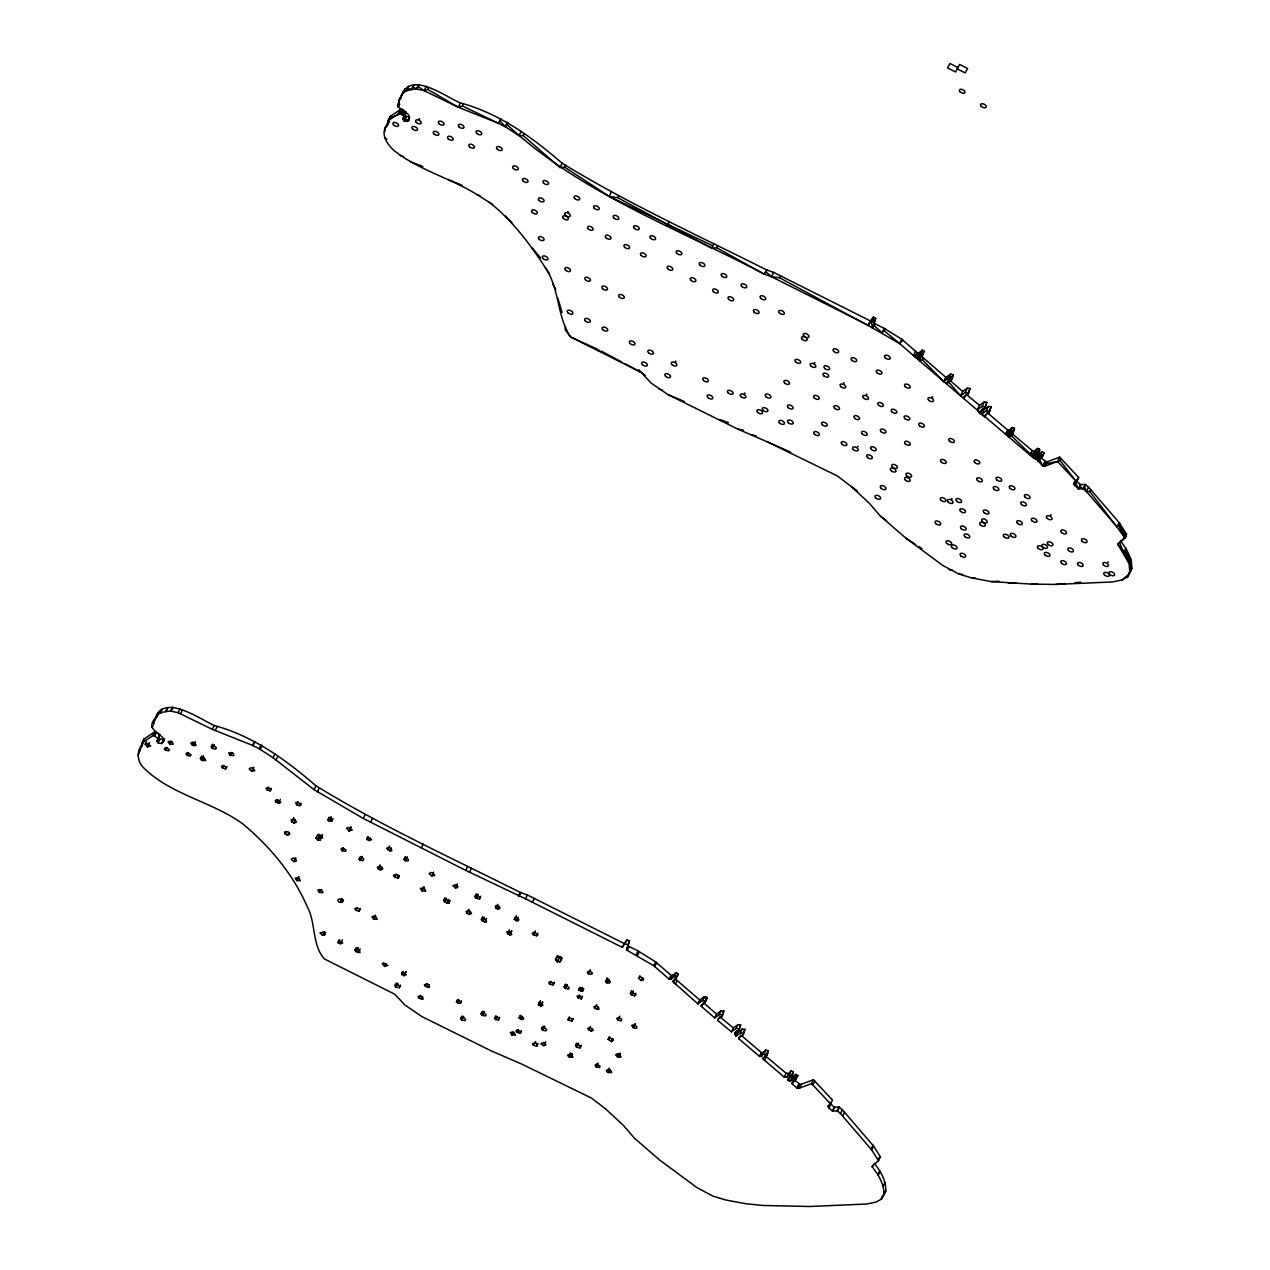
<?xml version="1.0" encoding="UTF-8"?>
<svg xmlns="http://www.w3.org/2000/svg" width="1270" height="1270" viewBox="0 0 1270 1270"><rect width="100%" height="100%" fill="white"/><g stroke="black" fill="none" stroke-linecap="round" stroke-linejoin="round"><path stroke-width="1.5" d="M874.189 1163.177C880.428 1171.051 886.19 1180.386 885.73 1190.784L881.443 1199.118L876.062 1202.087L866.553 1204.024L809.752 1206.5L762.381 1205.452L745.474 1203.674L725.853 1200.023L712.93 1196.118L696.881 1187.561L659.987 1160.288L634.397 1138.158L623.443 1125.442L605.314 1108.615L591.344 1097.994L521.446 1063.958L491.76 1051.131L422.084 1016.699L404.924 1004.999L394.795 994.235L324.596 959.04C311.674 945.229 316.151 922.687 307.102 906.399C293.227 874.458 270.018 846.693 243.491 824.436C212.423 801.322 169.672 794.925 142.383 766.508C137.589 760.746 136.128 751.157 142.319 745.839L141.954 743.061L143.812 739.203L154.273 732.06L156.194 731.996L159.607 734.489L156.988 741.331L158.036 742.871L161.433 743.553L163.258 741.886L163.322 738.314C157.877 731.853 146.145 728.647 155.083 718.439M480.028 195.77L476.79 194.469C450.136 177.832 418.211 170.053 393.668 150.193C387.794 144.574 381.572 136.35 385.112 127.841L388.271 123.746L387.89 120.983L390.001 116.618L400.463 109.474L402.384 109.41L405.797 111.903L402.939 119.237L403.987 120.793L407.368 121.46L409.21 119.809L409.273 116.221L407.718 113.903L398.256 107.093L398.907 100.711L401.272 95.853M638.826 369.697L650.875 382.921L668.036 394.621L737.695 429.054L767.397 441.881L837.295 475.901L851.265 486.521L869.394 503.349L880.348 516.08L905.939 538.194L942.832 565.483L958.866 574.04L971.788 577.945L991.425 581.596L1031.43 584.105L1055.703 584.422L1112.504 581.946L1122.013 580.009L1127.379 577.024C1132.713 569.024 1130.919 558.276 1125.331 550.862L1126.268 548.926L1120.378 540.591M406.337 116.475L403.987 120.793L405.797 111.903M1061.006 458.581L1060.069 460.518L1044.575 466.344L1042.876 466.011L1036.288 459.089L1033.859 458.391L919.496 360.791L919.718 356.918M1039.257 458.518L1037.844 461.423L1041.971 457.295L1044.067 452.93L1041.86 451.818L1037.844 461.423L1040.305 457.39L1046.686 461.978L1059.656 457.136L1078.675 477.52L1074.579 485.521L1074.801 481.647L1073.547 483.981L1078.357 488.966L1083.151 488.791L1086.406 491.458L1116.981 526.923L1124.982 538.147L1117.838 544.37L1129.109 563.451L1129.808 572.564L1131.919 568.198L1131.268 559.737L1126.268 548.926M320.548 838.327L320.405 840.311L317.754 840.01L315.976 838.089L318.913 834.406L321.866 835.882L322.691 837.851L320.548 838.327L322.564 834.422M338.201 942.642L338.566 940.244L342.773 942.864L340.408 943.753L338.201 942.642L339.439 940.07M366.951 839.406L367.316 837.009L371.538 839.645L369.173 840.518L366.951 839.406L368.205 836.835M565.579 326.485L565.134 329.597L570.547 336.947L640.731 372.158L645.271 375.396M153.94 723.757C159.02 689.594 199.072 718.725 214.233 725.503C253.317 736.108 285.75 759.714 315.928 785.797C381.524 825.992 451.644 857.964 520.303 892.445L527.399 894.969L624.189 943.515L627.126 939.816L629.475 940.927L626.539 949.992L653.732 965.708L669.036 979.059L670.735 979.392L674.195 976.487L676.227 972.709M397.954 105.902L399.209 103.108L399.415 104.569L397.954 105.902L398.907 100.711L403.828 91.345L398.907 100.711M400.431 99.568C407.225 67.358 445.421 96.996 460.423 102.918C499.507 113.522 531.939 137.128 562.118 163.211C627.713 203.406 697.833 235.379 766.493 269.859L773.589 272.383L870.379 320.929L873.315 317.23L875.681 318.341L872.49 327.914L899.684 343.614L919.496 360.791L922.417 359.854L923.338 357.918M139.954 751.269L141.034 746.061L143.208 743.236M385.127 131.016L385.112 127.841L389.398 120.65M386.509 126.952L387.445 123.19M626.539 949.992L629.475 940.927M508.238 122.92L507.301 124.857C580.565 193.421 676.894 228.044 764.397 274.209L771.477 276.733L779.542 277.765L872.49 327.914L875.681 318.341M156.988 741.331L159.607 734.489M1009.713 429.768L1007.443 434.308L1011.825 427.482L1014.27 428.18L1012.46 433.721L1008.253 436.261L1006.84 431.943L1005.522 434.372L1007.443 434.308L1012 427.53M873.315 317.23L871.204 321.596L872.49 327.914L874.824 319.881L872.553 319.214L868.267 325.279L771.477 276.733L766.064 271.955L767.001 270.034M1008.253 436.261L1011.825 427.482M1042.019 451.898L1039.749 456.184L1036.288 459.089L1035.209 456.009L1033.859 458.391L1037.304 448.469M1119.664 523.351L1118.727 525.288L1124.982 538.147L1126.585 534.225L1119.092 522.557L1088.517 487.093L1085.263 484.426L1080.468 484.6L1076.69 481.171L1074.579 485.521M918.464 359.235L922.258 350.044L924.481 351.155L922.369 355.521L918.464 359.235L923.258 353.346L922.369 355.521L918.099 354.679M404.193 116.919L402.939 119.237L404.924 113.602L401.685 111.506L402.622 109.569M1129.808 572.564L1130.808 570.452L1127.379 577.024L1131.919 568.198M965.295 395.621L963.882 398.526L963.803 396.938L967.994 394.398L970.026 388.445L967.375 388.144L965.263 392.509L960.628 395.859L948.753 382.095L946.579 383.651L950.754 374.094M1013.333 431.467L1012.46 433.721L1008.777 431.705M1010.888 432.673L1032.193 450.58L1034.844 450.882L1037.13 448.421L1039.559 449.12L1037.749 454.676L1033.558 457.2L1011.476 435.88L1008.777 437.039M1041.86 451.818L1038.4 454.739L1036.288 459.089L1037.717 456.454L1041.971 457.295L1044.067 452.93M1077.531 479.6L1076.563 481.87L1073.547 483.981L1078.675 477.52M385.112 127.841L388.271 123.746L389.43 121.126L387.89 120.983L390.747 116.11M408.607 86.439L406.098 90.9L402.86 93.409L404.971 89.043M402.86 93.409L405.209 88.868M399.669 104.172L398.256 107.093L399.129 103.473M404.273 90.789L406.098 90.9L408.21 86.535M387.89 120.983L398.351 113.84L400.59 109.474M406.098 90.9L411.559 89.503L413.671 85.138M389.811 118.046L400.272 113.776L402.384 109.41M407.67 88.36L411.559 89.503L414.02 85.106M411.559 89.503L416.576 88.932L418.687 84.566M413.099 87.027L416.576 88.932L419.227 84.677M402.939 119.237L405.051 114.871M403.987 120.793L406.082 116.427L405.13 114.983M405.4 118.412L407.368 121.46L409.623 116.983L406.082 116.427M416.576 88.932L424.101 90.646L426.212 86.281M418.29 86.614L424.101 90.646L427.72 89.392L428.641 87.455M139.16 749.935L141.256 745.776M142.7 742.553L144.558 738.695M156.718 715.867L159.02 711.454M138.081 755.142L139.335 752.57M152.082 727.615L153.321 725.043M152.956 722.789L162.02 709.12M145.288 744.331L146.526 741.759M160.544 712.883L162.417 709.025M141.954 743.061L152.4 735.933L154.4 732.06M147.415 746.839L150.733 745.934L146.526 743.299L145.129 744.141L147.415 746.839L149.288 742.982M147.622 746.839L149.495 742.982M160.163 712.978L165.608 711.597L167.481 707.723M152.4 735.933L154.321 735.854L156.194 731.996M165.973 711.549L167.831 707.692M424.101 90.646L458.311 107.283L460.423 102.918M157.734 738.346L154.575 736.013L156.432 732.155M427.72 89.392L458.311 107.283L462.344 105.981L463.28 104.061M165.608 711.597L170.624 711.01L172.498 707.152M171.164 711.136L173.022 707.263M157.067 741.442L158.94 737.568M158.036 742.871L160.147 739.061M161.433 743.553L163.417 739.569L159.893 739.013L158.861 737.457M163.274 741.632L164.513 739.061M163.258 741.886L164.513 739.315M170.624 711.01L178.149 712.724L180.023 708.866M180.594 713.915L182.451 710.041M165.354 750.157L164.322 748.617L165.941 747.363L169.418 749.617L168.751 750.84L165.354 750.157L166.608 747.586M165.592 750.205L166.846 747.633M169.624 744.045L168.069 741.712L170.196 741.236L171.894 741.569L173.228 744.315L169.624 744.045L170.863 741.474M169.878 744.061L171.117 741.489M191.865 744.887L192.992 742.251M186.992 755.332L185.944 753.793L187.563 752.538L191.04 754.793L190.389 756.015L186.992 755.332L188.23 752.761M187.23 755.38L188.468 752.808M192.008 742.49L190.722 743.267L193.23 745.569L195.294 741.696M458.311 107.283L498.491 123.301L500.602 118.935M462.344 105.981L498.491 123.301L501.078 119.174M178.149 712.724L212.36 729.361L214.233 725.503M712.883 245.872L609.235 196.39L564.69 167.195L560.006 167.576L523.129 135.509L519.033 135.668L505.142 126.635L507.254 122.285M200.422 758.539L201.676 755.967M215.217 730.504L217.091 726.646M203.248 756.126L201.39 759.984L205.74 760.619L204.406 757.888L200.358 758.428L201.39 759.984L203.359 756.174M202.867 760.714L204.105 758.142M203.073 760.714L204.311 758.142M212.55 744.315L211.312 746.903L212.344 748.443L215.741 749.125L216.408 747.903L213.884 745.601L211.312 746.903L212.63 744.426M212.344 748.443L214.455 744.633M519.033 135.668L521.144 131.318M523.129 135.509L524.065 133.588M222.806 765.556L226.489 767.413L225.615 769.033L222.44 767.953L223.679 765.381M222.663 768.033L223.901 765.461M230.219 755.348L228.663 753.015L230.807 752.538L233.235 753.253L233.839 755.618L230.219 755.348L231.458 752.777M230.473 755.364L231.727 752.792M225.615 769.033L226.917 766.35M212.36 729.361L252.54 745.395L254.413 741.521M253.016 745.633L254.889 741.759M627.301 939.879L622.316 947.372L525.526 898.827L465.757 870.394L363.284 818.467L314.055 789.654L273.098 757.761L259.191 748.728L261.064 744.871M260.191 749.364L262.049 745.506M251.666 771.271L254.762 770.747L253.206 768.429L250.762 767.715L249.142 768.969L251.666 771.271L253.524 767.397M251.889 771.223L253.746 767.366M273.098 757.761L274.955 753.904M560.006 167.576L562.118 163.211M276.003 760.031L277.876 756.174M564.69 167.195L565.626 165.259M266.986 789.781L265.954 788.241L268.24 787.352L270.827 789.654L270.161 790.861L266.986 789.781L268.462 787.289M270.161 790.861L271.415 788.289M276.257 802.18L275.209 800.624L276.606 799.767L280.829 802.402L278.463 803.291L276.257 802.18L277.495 799.592M276.4 802.259L277.654 799.671M278.463 803.291L280.337 799.417M296.545 804.608L297.783 802.037L301.117 804.847L299.72 805.688L296.545 804.608L295.735 802.656L297.863 802.18M296.767 804.688L298.021 802.116M285.274 834.041L284.448 832.088L286.591 831.612L288.29 831.945L289.846 834.279L287.48 835.152L285.274 834.041L286.512 831.469M291.878 821.88L291.052 819.912L293.195 819.452L294.894 819.785L296.45 822.103L294.084 822.992L291.878 821.88L293.735 818.023M299.72 805.688L301.069 803.053M292.036 821.96L293.894 818.102M287.48 835.152L288.861 832.58M294.084 822.992L295.338 820.42M294.227 822.992L295.465 820.404M314.055 789.654L315.928 785.797M317.563 791.718L319.437 787.844M611.33 192.024L609.235 196.39L617.696 197.66L711.708 248.301L716.629 247.713L764.397 274.209L766.064 271.955M293.83 861.568L295.751 861.489L296.418 860.282L295.386 858.726L292.941 858.012L291.322 859.266L293.83 861.568L295.846 857.694M617.696 197.66L618.633 195.723M316.103 838.232L317.214 835.517M296.704 880.539L295.148 878.221L297.212 877.745L298.974 878.078L300.307 880.808L296.704 880.539L298.561 876.681M296.958 880.554L298.815 876.697M317.754 840.01L319.611 836.152L317.96 834.374M317.945 840.041L319.802 836.184M327.882 819.849L329.787 817.705L332.375 820.007L331.708 821.214L329.057 820.912L327.882 819.849L329.041 817.197M329.057 820.912L330.914 817.054M329.248 820.944L331.105 817.07M331.708 821.214L333.01 818.563M349.012 830.929L352.314 830.009L348.091 827.405L346.71 828.231L349.012 830.929L350.869 827.056M319.389 892.429L317.833 890.111L319.897 889.635L321.659 889.968L322.993 892.699L319.389 892.429L320.627 889.857M349.202 830.913L351.076 827.056M319.643 892.461L320.881 889.873M342.059 850.662L341.011 849.106L342.63 847.852L346.107 850.106L345.456 851.329L342.059 850.662L343.297 848.09M342.297 850.709L343.535 848.138M363.284 818.467L365.141 814.61M370.57 822.166L372.443 818.309M599.186 351.314L599.694 350.25M367.109 839.486L368.363 836.914M359.14 859.266L360.299 856.615M322.469 935.26L324.374 935.196L325.041 933.974L323.263 932.053L319.945 932.974L322.469 935.26L324.469 931.402M369.173 840.518L370.586 837.882M360.299 860.33L362.966 860.631L363.839 859.012L361.109 857.123L359.045 859.187L360.299 860.33L362.172 856.472M324.374 935.196L325.676 932.529M340.296 902.414C344.329 891.222 341.36 908.272 337.772 900.112L339.392 898.858L341.836 899.573L342.868 901.113L340.423 902.399M360.49 860.346L362.363 856.488M667.29 225.806L669.401 221.44M342.202 902.335L343.503 899.668M338.36 942.721L339.598 940.149M357.124 907.748L359.87 909.637L358.981 911.273L355.806 910.193L357.045 907.621M356.029 910.272L357.283 907.685M340.408 943.753L342.455 939.832M378.254 868.823L377.222 867.267L379.587 866.378L381.27 866.712L382.826 869.045L380.476 869.934L378.254 868.823L380.127 864.949L378.412 868.902M387.81 849.868L389.509 845.931M358.981 911.273L360.283 908.574M380.476 869.934L381.714 867.346L380.619 869.918M391.112 848.328L389.858 850.9L386.604 848.233L388.969 847.36L391.176 848.471L391.779 850.837L389.858 850.9L391.239 848.328M354.965 950.087L356.203 947.515M355.933 951.532L354.886 949.976L357.251 949.103L359.474 950.214L360.061 952.579L355.933 951.532L357.791 947.674M356.092 951.611L357.949 947.753M373.158 916.321L375.825 916.607L377.158 919.353L373.539 919.083L375.412 915.225M373.793 919.099L375.047 916.527M395.827 874.538L397.526 874.871L399.082 877.205L397.685 878.046L394.51 876.967L395.764 874.395M358.14 952.643L360.156 948.769M394.748 877.046L395.986 874.474M403.971 859.536L406.035 857.472L408.559 859.758L407.892 860.981L405.241 860.679L403.971 859.536L405.225 856.948M404.066 859.615L405.32 857.044M405.241 860.679L407.289 856.837M397.685 878.046L398.939 875.475M397.796 877.983L399.034 875.411M421.354 847.9L423.212 844.026M711.708 248.301L713.819 243.951M716.629 247.713L717.566 245.793M384.524 966.391L387.842 965.47L383.635 962.85L382.238 963.692L384.524 966.391L385.762 963.819M384.731 966.391L385.969 963.803M421.846 890.683L420.291 888.349L424.132 888.206L425.688 890.54L425.244 891.35L421.846 890.683L423.72 886.825M422.1 890.73L423.958 886.873M431.689 876.014L434.784 875.506L433.229 873.173L430.8 872.458L429.181 873.712L431.689 876.014L433.562 872.141M394.906 985.599L396.161 983.028M402.987 971.931L401.733 974.503L403.955 975.614L406.321 974.741L402.098 972.106L401.733 974.503L403.146 972.01M395.875 987.044L394.843 985.488L397.415 984.202L399.939 986.504L399.272 987.711L395.875 987.044L397.986 983.234M403.955 975.614L405.828 971.756M404.13 975.55L405.987 971.693M399.272 987.711L400.558 985.06M444.96 898.049L443.722 900.62L444.754 902.176L448.897 903.208L447.77 900.065L443.722 900.62L445.04 898.16M444.754 902.176L446.627 898.303M444.913 902.256L446.151 899.668M446.976 903.287L448.977 899.414M455.343 887.873L457.264 887.793L457.914 886.587L456.136 884.666L452.818 885.571L455.343 887.873L457.343 883.999M448.897 903.208L450.167 900.573M465.757 870.394L467.63 866.537M469.519 872.236L471.376 868.378M764.397 274.209L766.493 269.859M419.005 998.125L417.957 996.585L420.259 995.696L422.545 996.807L423.132 999.172L419.005 998.125L420.243 995.553M419.163 998.204L420.402 995.632M426.704 983.932L425.386 986.361L429.514 987.409L428.927 985.044L426.704 983.932L424.339 984.822L425.386 986.361L426.783 983.869M421.211 999.236L422.592 996.664M427.593 987.473L428.847 984.901M427.736 987.473L428.974 984.901M771.477 276.733L773.589 272.383M466.916 913.289L466.106 911.336L468.249 910.86L469.948 911.193L471.503 913.511L469.138 914.4L466.916 913.289L468.789 909.431M467.074 913.368L468.947 909.51M476.028 898.239L474.996 896.699L476.615 895.445L480.076 897.699L479.425 898.922L476.028 898.239L477.885 894.382M476.266 898.287L478.139 894.429M469.138 914.4L470.376 911.828M469.281 914.4L470.519 911.812M779.542 277.765L780.478 275.828M479.425 898.922L480.711 896.255M482.648 916.94L481.393 919.512L482.441 921.067L486.569 922.115L485.981 919.75L483.759 918.639L481.393 919.512L482.727 917.051M482.6 921.147L484.299 917.21M484.648 922.179L486.664 918.321M496.078 908.304L497.84 904.383M497.459 908.987L499.364 908.923L500.031 907.701C499.205 904.938 493.379 904.208 495.983 908.256L497.459 908.987L498.84 906.415M456.501 1002.014L457.66 999.363M457.676 1003.078L460.327 1003.379L460.994 1002.157L458.47 999.871L456.422 1001.935L457.676 1003.078L458.914 1000.506M457.867 1003.094L459.105 1000.522M460.327 1003.379L461.581 1000.808M518.446 896.303L520.303 892.445M518.954 896.477L520.811 892.619M460.677 1018.588L461.915 1016.016M461.629 1020.032L460.597 1018.476L463.169 1017.191L465.693 1019.477L465.026 1020.699L461.629 1020.032L463.74 1016.222M515.556 916.94L514.302 919.512L518.223 920.956L518.874 919.734L516.366 917.448L514.302 919.512L516.318 915.749M507.714 933.752L509.429 929.815M525.526 898.827L527.399 894.969M509.778 934.784L511.699 934.704L511.096 932.355L506.746 931.72L507.555 933.672L509.778 934.784L511.651 930.926M516.303 921.02L518.303 917.162M509.921 934.784L511.778 930.91M532.416 902.271L534.289 898.414M481.012 1013.762L483.521 1012.476L486.108 1014.762L485.457 1015.984L482.06 1015.301L481.012 1013.762L482.33 1011.285M482.06 1015.301L483.918 1011.444M482.298 1015.349L484.172 1011.491M533.305 934.72L532.273 933.164L534.559 932.291L537.893 934.942L536.48 935.799L533.305 934.72L534.559 932.148M533.543 934.799L535.4 930.926M494.554 1018.508L495.697 1015.857M495.713 1019.588L498.38 1019.874L499.031 1018.667L496.522 1016.365L494.459 1018.429L495.713 1019.588L497.157 1017.032M536.48 935.799L537.829 933.164M498.38 1019.874L499.618 1017.302M519.176 1017.921L521.24 1015.873L523.748 1018.159L523.081 1019.381L521.176 1019.445L519.176 1017.921L520.414 1015.349L519.319 1018.032M511.842 1034.891L510.286 1032.558L512.429 1032.097L514.128 1032.431L515.461 1035.161L511.842 1034.891L513.096 1032.319M512.096 1034.907L513.35 1032.335M521.176 1019.445L522.414 1016.873L521.303 1019.445M517.001 1032.319L515.969 1030.764L517.366 1029.922L521.065 1031.78L520.176 1033.399L517.001 1032.319L518.239 1029.748M517.223 1032.399L518.477 1029.827M555.577 959.882L557.308 955.897L559.086 957.818L561.784 958.024L559.88 961.977L557.228 961.676L555.45 959.755L557.419 956.104L560.816 956.77L561.864 958.326L559.88 961.977M520.176 1033.399L521.478 1030.7M557.228 961.676L559.086 957.818M557.403 961.692L559.276 957.834M540.337 1001.03L538.464 1004.903L540.687 1006.015L543.036 1005.126L538.829 1002.506L538.464 1004.903L540.48 1001.109M560.53 960.755L561.784 958.183M549.688 984.218L548.656 982.662L550.275 981.408L553.752 983.663L553.085 984.885L549.688 984.218L550.926 981.646M870.379 320.929L868.267 325.279L870.585 320.659M549.926 984.266L551.18 981.694M540.687 1006.015L542.544 1002.157M869.648 322.596L871.204 321.596L873.649 322.31L872.553 319.214L873.49 317.294M540.845 1005.951L542.719 1002.093M553.085 984.885L554.371 982.218M872.49 327.914L875.284 323.898M533.495 1045.242L532.463 1043.686L535.765 1042.765L537.543 1044.686L536.67 1046.305L533.495 1045.242L535.591 1041.448M541.56 1028.637L544.131 1027.351L546.656 1029.652L545.989 1030.859L542.592 1030.192L541.56 1028.637L542.877 1026.176M542.592 1030.192L544.465 1026.335M542.846 1030.24L544.703 1026.382M564.229 986.869L566.817 985.583L569.325 987.869L568.658 989.092L565.261 988.409L564.229 986.869L565.483 984.282M564.309 986.981L565.547 984.393M536.67 1046.305L537.972 1043.622M565.261 988.409L567.134 984.552M874.347 325.818L882.094 332.74L884.206 328.374L874.585 323.548M565.515 988.457L567.372 984.599M882.094 332.74L885.444 329.152M543.608 1045.654L545.957 1044.781L543.449 1042.479L540.861 1043.781L543.608 1045.654L545.64 1041.733M579.803 987.346L578.548 989.917L582.47 991.362L583.12 990.155L580.612 987.854L578.548 989.917L579.945 987.457M588.312 973.661L587.28 972.106L589.851 970.82L592.376 973.106L591.709 974.328L588.312 973.661L590.423 969.851L588.566 973.709M582.422 987.568L580.549 991.441L582.549 987.568M577.993 997.887L579.231 995.315L582.041 997.347L581.168 998.966L576.945 996.331L579.311 995.458M578.215 997.966L579.453 995.394M568.023 1019.731L569.119 1017.699L572.818 1019.54L571.929 1021.175L568.023 1019.731L569.262 1017.143M568.293 1019.826L569.547 1017.254M582.47 991.362L583.755 988.711M581.168 998.966L582.47 996.283M571.929 1021.175L573.246 1018.476M884.523 331.073L899.684 343.614L901.795 339.249L884.206 328.374M902.875 340.201L899.684 343.614M568.642 1056.672L567.611 1055.116L569.96 1054.243L572.183 1055.354L572.992 1057.307L568.642 1056.672L570.611 1052.862M605.536 981.774L607.584 979.71L610.33 981.599L609.441 983.218L605.536 981.774L607.393 977.916L605.615 981.853M622.316 947.372L624.395 943.245M575.548 1045.686L578.12 1044.4L580.644 1046.686L579.977 1047.909L576.58 1047.242L575.548 1045.686L576.786 1043.114L575.628 1045.797M570.119 1057.418L572.198 1053.544L570.325 1057.402M606.79 982.916L608.838 979.091L606.981 982.948M594.836 1008.412L593.804 1006.856L596.154 1005.967L598.376 1007.078L598.98 1009.444L594.836 1008.412L596.868 1004.618M576.58 1047.242L578.453 1043.384M576.818 1047.29L578.691 1043.432M598.297 1006.951L597.059 1009.523L598.44 1006.935M913.463 355.648L915.575 351.282M579.977 1047.909L581.279 1045.258M627.221 950.341L629.079 946.483M588.867 1030.176L590.566 1026.239M917.226 352.631L914.987 356.981L916.289 354.568C915.845 361.458 921.782 352.377 922.417 350.123L918.797 352.949L917.099 352.615L901.795 339.249M590.915 1031.208L593.28 1030.335L592.249 1028.779L589.074 1027.7L587.661 1028.541L590.915 1031.208L592.328 1028.573M919.035 352.758L916.924 357.124M919.496 360.791L921.607 356.425L945.944 377.396L943.832 381.762L922.417 359.854M636.143 954.818L638 950.96L628.396 946.134M637.397 955.596L639.255 951.738M608.139 1039.336L609.981 1037.669L613.235 1040.336L611.616 1041.591L608.139 1039.336L609.378 1036.749M630.428 993.299L631.603 990.616M608.378 1039.495L609.632 1036.923M617.744 1019.889L616.712 1018.349L619.061 1017.46L621.792 1019.35L620.919 1020.969L617.744 1019.889L619.839 1016.111M638.683 978.344L639.921 975.773M596.043 1066.8L595.011 1065.26L596.63 1064.006L600.107 1066.26L599.44 1067.483L596.043 1066.8L597.297 1064.228M596.281 1066.848L598.154 1062.99M631.396 994.743L630.349 993.188L632.65 992.314L635.968 994.981L634.571 995.823L631.396 994.743L633.254 990.886M631.619 994.823L632.857 992.251M611.616 1041.591L612.854 1039.019M641.017 980.488L642.938 980.408L643.588 979.202L642.556 977.646L640.112 976.932L638.492 978.186L641.017 980.488L642.398 977.9M611.727 1041.495L612.966 1038.924M634.571 995.823L635.905 993.188M653.732 965.708L655.606 961.834L638 950.96M654.828 966.66L656.685 962.787M607.346 1071.959L606.314 1070.404L608.663 1069.531L610.886 1070.642L611.695 1072.594L607.346 1071.959L609.219 1068.102M608.822 1072.706L610.076 1070.118M609.028 1072.69L610.283 1070.118M946.579 383.651L951.214 380.301L949.833 376.031L943.832 381.762L946.277 377.158M618.157 1057.259L621.03 1057.148L619.697 1054.418L617.252 1053.703L615.632 1054.957L618.157 1057.259L620.014 1053.386M618.347 1057.243L620.22 1053.386M633.254 1027.684L631.698 1025.35L633.841 1024.874L636.794 1026.351L636.651 1028.351L633.254 1027.684L635.127 1023.81M633.508 1027.732L635.365 1023.858M945.34 379.095L950.912 379.127L953.024 374.761L950.579 374.047L945.944 377.396M953.024 374.761L951.214 380.301L948.484 378.412M669.036 979.059L671.036 975.217M670.735 979.392L672.608 975.535L676.069 972.629L678.291 973.741L676.418 977.598L672.513 981.313L697.897 1003.856L702.532 1000.506L704.39 996.632L706.834 997.347L705.263 1002.379L700.627 1005.729L714.677 1017.953L719.312 1014.603L721.185 1010.729L723.836 1011.031L722.058 1016.476L717.852 1019.016L717.931 1020.604L731.472 1031.812L736.108 1028.462L737.981 1024.588L740.632 1024.89L738.838 1030.335L734.647 1032.875L735.759 1036.256L740.394 1032.907L742.267 1029.049L744.918 1029.351L743.14 1034.796L738.934 1037.336L739.013 1038.924L759.571 1056.465L761.492 1056.386L765.635 1050.068L768.08 1050.766L766.508 1055.814L762.317 1058.354L784.13 1077.039L786.781 1077.325L790.94 1071.007L793.369 1071.705L791.797 1076.754L787.606 1079.294L787.908 1080.468L790.337 1081.183L793.798 1078.262L796.02 1079.389L791.893 1083.5L796.925 1088.088L798.624 1088.438L811.593 1083.58L813.467 1079.722L832.485 1100.106L830.405 1104.106M670.973 979.202L672.846 975.344M676.069 972.629L674.195 976.487L676.418 977.598M673.56 982.869L675.418 979.011L699.754 999.982L697.897 1003.856M676.132 977.868L678.291 973.741M675.291 984.361L677.148 980.503M960.628 395.859L962.739 391.493L967.375 388.144M967.994 394.398L970.026 388.445M977.424 409.718L979.535 405.352L984.171 402.003L986.822 402.304L984.79 408.257L980.599 410.797L980.678 412.385L982.789 408.019L983.821 409.813L981.71 414.179L986.346 410.829L988.457 406.464L991.108 406.765L989.076 412.718L984.885 415.258L984.964 416.846L979.313 413.147L977.424 409.718L982.059 406.368L984.171 402.003M984.79 408.257L986.822 402.304M698.214 1003.618L700.087 999.744M702.707 1000.554L704.564 996.68M984.964 416.846L986.361 413.925M989.076 412.718L991.108 406.765M701.627 1006.602L703.485 1002.744L716.55 1014.079L714.677 1017.953M704.993 1001.284L706.834 997.347M704.929 1002.617L707.136 998.522M717.931 1020.604L719.804 1016.746L733.346 1027.938L737.981 1024.588M722.058 1016.476L723.836 1011.031M1005.522 434.372L1007.777 430.006M1009.729 431.832L1012.158 432.546L1014.27 428.18L1014.571 429.355L1012.46 433.721L1011.079 429.45M1011.476 435.88L1012.396 433.959M731.472 1031.812L733.346 1027.938M734.727 1034.463L736.584 1030.605L737.632 1032.399L735.759 1036.256M738.838 1030.335L740.632 1024.89M739.013 1038.924L740.886 1035.066L761.444 1052.592L763.365 1052.528L765.635 1050.068M743.14 1034.796L744.918 1029.351M1038.622 452.422L1033.558 457.2L1032.732 455.247L1034.082 452.644L1037.749 454.676L1036.368 450.406L1032.732 455.247L1030.081 454.946L1032.193 450.58M1030.081 454.946L1032.383 450.612M1035.002 450.707L1032.732 455.247L1031.446 452.533M1035.018 452.787L1037.447 453.485L1039.559 449.12M1039.86 450.31L1037.749 454.676L1038.654 451.136L1037.447 453.485M1037.717 456.454L1038.638 454.517M1039.384 459.311L1042.876 466.011L1044.988 461.645M1042.876 466.011L1045.099 461.677M1044.178 463.598L1044.575 466.344L1046.686 461.978M761.444 1052.592L759.571 1056.465L761.571 1052.592M1044.575 466.344L1047.607 461.645M761.492 1056.386L763.524 1052.354M763.953 1053.973L765.81 1050.115M766.508 1055.814L768.08 1050.766M766.207 1055.989L768.382 1051.941M764.35 1060.402L766.207 1056.545M1046.67 463.566L1057.545 461.502L1059.656 457.136M784.13 1077.039L786.193 1073.198M786.781 1077.325L790.94 1071.007M786.956 1077.15L788.813 1073.293M789.241 1074.912L791.115 1071.054M789.94 1076.658L788.083 1080.516L789.765 1076.611L792.21 1077.325L795.671 1074.404L797.877 1075.515L795.718 1079.675M791.797 1076.754L793.369 1071.705L791.528 1075.658M790.337 1081.183L792.448 1077.103M1076.023 483.346L1078.357 488.966L1080.468 484.6M793.956 1078.341L795.671 1074.404M1078.357 488.966L1080.802 484.584M791.893 1083.5L793.766 1079.643L797.877 1075.515M792.258 1083.834L794.115 1079.976L800.497 1084.564L813.467 1079.722M1079.881 486.521L1083.151 488.791L1085.263 484.426M1083.151 488.791L1085.485 484.616M796.925 1088.088L798.798 1084.231M797.052 1088.12L798.909 1084.263M1124.982 538.147L1126.157 535.718L1118.727 525.288L1116.981 526.923L1089.755 491.553L1086.406 491.458L1088.517 487.093M798.624 1088.438L800.497 1084.564M799.544 1088.088L801.418 1084.231M1089.755 491.553L1090.692 489.617M812.943 1085.04L814.816 1081.167M883.856 1194.657C884.349 1183.989 878.269 1174.512 871.903 1166.463L878.522 1160.685L871.601 1149.794L840.454 1113.536L837.2 1110.869L832.406 1111.044L828.627 1107.615L830.501 1103.741L829.532 1102.312M828.897 1107.853L830.771 1103.995M832.406 1111.044L834.279 1107.186L839.073 1107.011L842.327 1109.678L873.474 1145.937L880.396 1156.811L878.522 1160.685M832.755 1111.044L834.612 1107.17M1116.981 526.923L1119.092 522.557M837.2 1110.869L839.073 1107.011M837.438 1111.059L839.295 1107.202M840.454 1113.536L842.327 1109.678M842.629 1116.06L844.502 1112.202M1131.268 559.737L1129.109 563.451L1123.775 552.514L1125.887 548.148M1130.284 561.007L1129.109 563.451L1125.331 550.862L1123.775 552.514L1117.838 544.37L1119.441 542.528L1123.775 552.514M1127.379 577.024L1129.49 572.659M871.029 1149.001L872.903 1145.143M871.601 1149.794L873.474 1145.937M872.315 1167.035L873.569 1164.463M877.824 1174.591L879.681 1170.734M878.205 1175.369L880.062 1171.512M883.221 1186.18L885.079 1182.322M881.047 1199.324L882.92 1195.467M881.443 1199.118L885.73 1190.784M883.682 1194.975L885.555 1191.101M403.749 116.03L404.86 113.824L401.685 111.506L400.272 113.776L403.749 116.03L401.685 111.506M950.912 379.127L952.103 376.777L951.214 380.301L953.325 375.936M1012.158 432.546L1013.349 430.197M1033.558 457.2L1034.748 454.866L1033.859 458.391L1036.129 454.073L1038.4 454.739M407.368 121.46L408.686 118.92L409.21 119.809M398.351 113.84L399.669 111.411L400.272 113.776M873.649 322.31L874.744 320.278L872.553 319.214M918.019 354.822L916.686 357.315L920.147 354.409M1037.844 461.423L1042.845 455.152M1117.838 544.37L1126.157 535.718M1123.934 536.543L1126.585 534.225M877.745 1159.129L880.396 1156.811M1122.013 580.009L1128.173 574.802M498.491 123.301L505.142 126.635L507.301 124.857M983.821 409.813L988.457 406.464M699.754 999.982L704.39 996.632M716.55 1014.079L721.185 1010.729M737.632 1032.399L742.267 1029.049M222.694 765.619L221.409 766.413L222.44 767.953M373.078 916.353L371.983 916.75L373.539 919.083M1031.43 584.105L1036.891 583.613M1055.703 584.422L1065.324 583.565M1074.96 582.724L1080.738 582.216M1008.332 583.359L1015.873 582.787M991.425 581.596L998.934 581.247M1009.555 429.943L1007.634 430.006L987.076 412.48M192.119 742.426L194.77 742.728L196.104 745.458L193.23 745.569M395.764 874.538L393.478 875.411L394.51 876.967M357.06 907.764L354.774 908.637L355.806 910.193M971.788 577.945L975.678 578.136M958.866 574.04L962.644 574.373M965.263 392.509L967.915 392.811M982.059 406.368L984.71 406.67M986.346 410.829L988.997 411.131M319.611 836.152L322.278 836.454M719.312 1014.603L721.979 1014.889M736.108 1028.462L738.759 1028.748M740.394 1032.907L743.061 1033.208M788.654 1073.467L786.003 1073.166L764.699 1055.259M949.039 569.627L952.484 570.182M492.649 204.422L476.79 194.469M672.608 975.535L670.909 975.201L655.606 961.834M737.695 429.054L743.267 430.165M752.396 434.88L756.174 435.896M658.86 388.985L662.099 389.922M625.269 943.689L627.618 944.785M702.532 1000.506L704.961 1001.204L705.263 1002.379M763.778 1053.925L766.207 1054.624M789.067 1074.864L791.512 1075.563M400.177 155.527L403.638 156.575M719.455 419.386L728.52 422.656M410.083 161.528L422.878 166.545M448.199 179.61L462.074 185.293M668.036 394.621L684.339 401.479M767.397 441.881L790.623 452.136M597.98 349.472L570.547 336.947C556.832 316.516 559.673 288.449 545.259 267.51C529.59 243.57 512.064 220.139 489.426 202.359M958.024 67.548L949.928 63.5L947.531 67.929L955.611 71.993L959.533 64.421L967.613 68.485L965.2 72.914L957.12 68.866M252.54 745.395L259.191 748.728M601.408 351.155L621.935 362.125M625.348 363.95L640.731 372.158M905.939 538.194L915.606 544.449M918.829 546.529L922.052 548.608M880.348 516.08L886.587 520.605M851.265 486.521L857.266 490.918M965.994 394.16L979.535 405.352M949.69 380.159L962.739 391.493M384.619 137.398L386.937 139.446M830.501 1103.741L834.279 1107.186M505.492 216.075L512 222.917M1057.545 461.502L1076.563 481.87L1060.069 460.518M811.593 1083.58L830.612 1103.963L827.596 1106.059L828.627 1107.615M500.142 121.11L505.142 126.635M532.289 248.094L540.702 258.016M545.259 267.51L549.466 274.098M1118.727 525.288L1125.649 536.162M553.053 284.321L555.847 289.481M1125.331 550.862L1130.348 561.658M1084.564 486.553L1086.406 491.458M557.816 298.053L562.07 312.388M1041.082 453.834L1041.971 457.295M921.48 352.044L922.369 355.521M390.001 116.618L390.35 119.189M143.812 739.203L144.161 741.775M952.23 498.872A3.08 1.714 25.8 0 1 951.484 498.57M1108.44 562.118A3.08 1.714 25.8 0 1 1107.694 561.943M932.783 397.065A3.08 1.714 25.8 0 1 932.037 396.764M1051.274 515.16A3.08 1.714 25.8 0 1 1050.544 514.842M866.965 394.573A3.08 1.714 25.8 0 1 866.283 394.16M858.202 446.548A3.08 1.714 25.8 0 1 857.456 446.373M844.185 383.159A3.08 1.714 25.8 0 1 843.502 382.746M815.007 362.855A3.08 1.714 25.8 0 1 814.26 362.553M745.077 393.382A3.08 1.714 25.8 0 1 744.347 393.081M676.1 361.474A3.08 1.714 25.8 0 1 675.37 361.172M419.687 118.951A3.08 1.714 25.8 0 1 419.005 118.539M567.706 211.645A3.08 1.714 25.8 0 1 568.452 211.947M476.234 894.112L474.996 896.699L476.314 894.223M617.918 1053.941L616.664 1056.513L618.03 1053.989M981.297 106.362A3.08 1.714 25.8 0 0 986.123 107.124A3.08 1.714 25.8 0 0 982.71 103.759A3.08 1.714 25.8 0 0 981.297 106.362M960.088 91.885A3.08 1.714 25.8 0 0 964.914 92.646A3.08 1.714 25.8 0 0 961.517 89.281A3.08 1.714 25.8 0 0 960.088 91.885M905.304 386.715A3.08 1.714 25.8 0 0 910.13 387.477A3.08 1.714 25.8 0 0 906.716 384.111A3.08 1.714 25.8 0 0 905.304 386.715M919.48 425.704A3.08 1.714 25.8 0 0 924.306 426.466A3.08 1.714 25.8 0 0 920.893 423.085A3.08 1.714 25.8 0 0 919.48 425.704M956.691 501.174A3.08 1.714 25.8 0 0 961.517 501.936A3.08 1.714 25.8 0 0 958.104 498.57A3.08 1.714 25.8 0 0 956.691 501.174M960.596 511.365A3.08 1.714 25.8 0 0 965.422 512.128A3.08 1.714 25.8 0 0 962.009 508.746A3.08 1.714 25.8 0 0 960.596 511.365M961.247 528.653A3.08 1.714 25.8 0 0 966.073 529.415A3.08 1.714 25.8 0 0 962.66 526.034A3.08 1.714 25.8 0 0 961.247 528.653M984.028 512.667A3.08 1.714 25.8 0 0 988.854 513.413A3.08 1.714 25.8 0 0 985.441 510.048A3.08 1.714 25.8 0 0 984.028 512.667M1068.578 550.561A3.08 1.714 25.8 0 0 1073.404 551.323A3.08 1.714 25.8 0 0 1069.991 547.942A3.08 1.714 25.8 0 0 1068.578 550.561M1004.094 536.877A3.08 1.714 25.8 0 0 1008.92 537.639A3.08 1.714 25.8 0 0 1005.507 534.273A3.08 1.714 25.8 0 0 1004.094 536.877M964.819 536.559A3.08 1.714 25.8 0 0 969.645 537.321A3.08 1.714 25.8 0 0 966.232 533.956A3.08 1.714 25.8 0 0 964.819 536.559M952.119 547.561A3.08 1.714 25.8 0 0 956.945 548.322A3.08 1.714 25.8 0 0 953.532 544.957A3.08 1.714 25.8 0 0 952.119 547.561M980.472 524.939A3.08 1.714 25.8 0 0 985.314 525.685A3.08 1.714 25.8 0 0 981.9 522.319A3.08 1.714 25.8 0 0 980.472 524.939M982.329 521.541A3.08 1.714 25.8 0 0 987.155 522.288A3.08 1.714 25.8 0 0 983.742 518.922A3.08 1.714 25.8 0 0 982.329 521.541M946.769 543.354A3.08 1.714 25.8 0 0 951.595 544.116A3.08 1.714 25.8 0 0 948.182 540.75A3.08 1.714 25.8 0 0 946.769 543.354M935.752 523.621A3.08 1.714 25.8 0 0 940.594 524.383A3.08 1.714 25.8 0 0 937.181 521.017A3.08 1.714 25.8 0 0 935.752 523.621M940.975 500.221A3.08 1.714 25.8 0 0 945.801 500.983A3.08 1.714 25.8 0 0 942.388 497.602A3.08 1.714 25.8 0 0 940.975 500.221M948.118 502.031A3.08 1.714 25.8 0 0 952.944 502.793A3.08 1.714 25.8 0 0 949.531 499.428A3.08 1.714 25.8 0 0 948.118 502.031M1061.529 563.261A3.08 1.714 25.8 0 0 1066.355 564.023A3.08 1.714 25.8 0 0 1062.942 560.657A3.08 1.714 25.8 0 0 1061.529 563.261M1082.151 541.29A3.08 1.714 25.8 0 0 1086.977 542.052A3.08 1.714 25.8 0 0 1083.58 538.686A3.08 1.714 25.8 0 0 1082.151 541.29M1078.246 565.055A3.08 1.714 25.8 0 0 1083.072 565.817A3.08 1.714 25.8 0 0 1079.659 562.451A3.08 1.714 25.8 0 0 1078.246 565.055M1103.582 565.102A3.08 1.714 25.8 0 0 1108.408 565.864A3.08 1.714 25.8 0 0 1104.995 562.499A3.08 1.714 25.8 0 0 1103.582 565.102M1104.535 574.992A3.08 1.714 25.8 0 0 1109.361 575.755A3.08 1.714 25.8 0 0 1105.948 572.373A3.08 1.714 25.8 0 0 1104.535 574.992M1109.694 574.389A3.08 1.714 25.8 0 0 1114.52 575.151A3.08 1.714 25.8 0 0 1111.107 571.77A3.08 1.714 25.8 0 0 1109.694 574.389M1025.128 497.205A3.08 1.714 25.8 0 0 1029.954 497.967A3.08 1.714 25.8 0 0 1026.541 494.601A3.08 1.714 25.8 0 0 1025.128 497.205M1021.461 504.492A3.08 1.714 25.8 0 0 1026.287 505.254A3.08 1.714 25.8 0 0 1022.874 501.872A3.08 1.714 25.8 0 0 1021.461 504.492M1017.445 523.288A3.08 1.714 25.8 0 0 1022.271 524.05A3.08 1.714 25.8 0 0 1018.857 520.684A3.08 1.714 25.8 0 0 1017.445 523.288M1010.968 535.988A3.08 1.714 25.8 0 0 1015.794 536.75A3.08 1.714 25.8 0 0 1012.38 533.368A3.08 1.714 25.8 0 0 1010.968 535.988M905.367 443.865A3.08 1.714 25.8 0 0 910.193 444.627A3.08 1.714 25.8 0 0 906.78 441.246A3.08 1.714 25.8 0 0 905.367 443.865M881.078 431.689A3.08 1.714 25.8 0 0 885.904 432.451A3.08 1.714 25.8 0 0 882.491 429.085A3.08 1.714 25.8 0 0 881.078 431.689M949.484 441.134A3.08 1.714 25.8 0 0 954.31 441.897A3.08 1.714 25.8 0 0 950.897 438.531A3.08 1.714 25.8 0 0 949.484 441.134M960.818 555.895A3.08 1.714 25.8 0 0 965.644 556.657A3.08 1.714 25.8 0 0 962.231 553.291A3.08 1.714 25.8 0 0 960.818 555.895M974.868 462.55A3.08 1.714 25.8 0 0 979.694 463.312A3.08 1.714 25.8 0 0 976.281 459.93A3.08 1.714 25.8 0 0 974.868 462.55M977.44 480.457A3.08 1.714 25.8 0 0 982.266 481.219A3.08 1.714 25.8 0 0 978.868 477.853A3.08 1.714 25.8 0 0 977.44 480.457M993.95 489.14A3.08 1.714 25.8 0 0 998.776 489.903A3.08 1.714 25.8 0 0 995.362 486.537A3.08 1.714 25.8 0 0 993.95 489.14M996.791 479.885A3.08 1.714 25.8 0 0 1001.617 480.647A3.08 1.714 25.8 0 0 998.204 477.266A3.08 1.714 25.8 0 0 996.791 479.885M1009.999 488.378A3.08 1.714 25.8 0 0 1014.825 489.14A3.08 1.714 25.8 0 0 1011.412 485.775A3.08 1.714 25.8 0 0 1009.999 488.378M928.672 400.225A3.08 1.714 25.8 0 0 933.498 400.987A3.08 1.714 25.8 0 0 930.084 397.621A3.08 1.714 25.8 0 0 928.672 400.225M904.875 418.544A3.08 1.714 25.8 0 0 909.701 419.306A3.08 1.714 25.8 0 0 906.288 415.925A3.08 1.714 25.8 0 0 904.875 418.544M941.308 462.042A3.08 1.714 25.8 0 0 946.134 462.804A3.08 1.714 25.8 0 0 942.737 459.438A3.08 1.714 25.8 0 0 941.308 462.042M871.315 449.374A3.08 1.714 25.8 0 0 876.141 450.136A3.08 1.714 25.8 0 0 872.744 446.754A3.08 1.714 25.8 0 0 871.315 449.374M867.458 457.39A3.08 1.714 25.8 0 0 872.284 458.153A3.08 1.714 25.8 0 0 868.87 454.787A3.08 1.714 25.8 0 0 867.458 457.39M892.493 467.058A3.08 1.714 25.8 0 0 897.318 467.82A3.08 1.714 25.8 0 0 893.905 464.439A3.08 1.714 25.8 0 0 892.493 467.058M891.064 470.646A3.08 1.714 25.8 0 0 895.89 471.408A3.08 1.714 25.8 0 0 892.493 468.043A3.08 1.714 25.8 0 0 891.064 470.646M875.713 497.919A3.08 1.714 25.8 0 0 880.554 498.681A3.08 1.714 25.8 0 0 877.141 495.316A3.08 1.714 25.8 0 0 875.713 497.919M881.031 488.251A3.08 1.714 25.8 0 0 885.873 489.014A3.08 1.714 25.8 0 0 882.459 485.648A3.08 1.714 25.8 0 0 881.031 488.251M905.319 480.06A3.08 1.714 25.8 0 0 910.146 480.822A3.08 1.714 25.8 0 0 906.732 477.441A3.08 1.714 25.8 0 0 905.319 480.06M906.669 475.774A3.08 1.714 25.8 0 0 911.495 476.536A3.08 1.714 25.8 0 0 908.082 473.154A3.08 1.714 25.8 0 0 906.669 475.774M1032.065 520.875A3.08 1.714 25.8 0 0 1036.907 521.637A3.08 1.714 25.8 0 0 1033.494 518.255A3.08 1.714 25.8 0 0 1032.065 520.875M1047.163 518.319A3.08 1.714 25.8 0 0 1051.989 519.081A3.08 1.714 25.8 0 0 1048.591 515.715A3.08 1.714 25.8 0 0 1047.163 518.319M1038.13 548.338A3.08 1.714 25.8 0 0 1042.956 549.1A3.08 1.714 25.8 0 0 1039.559 545.735A3.08 1.714 25.8 0 0 1038.13 548.338M1042.622 546.957A3.08 1.714 25.8 0 0 1047.448 547.719A3.08 1.714 25.8 0 0 1044.035 544.338A3.08 1.714 25.8 0 0 1042.622 546.957M1048.036 544.401A3.08 1.714 25.8 0 0 1052.862 545.163A3.08 1.714 25.8 0 0 1049.449 541.798A3.08 1.714 25.8 0 0 1048.036 544.401M1045.051 555.006A3.08 1.714 25.8 0 0 1049.877 555.768A3.08 1.714 25.8 0 0 1046.464 552.402A3.08 1.714 25.8 0 0 1045.051 555.006M1061.593 532.574A3.08 1.714 25.8 0 0 1066.419 533.336A3.08 1.714 25.8 0 0 1063.022 529.955A3.08 1.714 25.8 0 0 1061.593 532.574M891.937 411.845A3.08 1.714 25.8 0 0 896.763 412.591A3.08 1.714 25.8 0 0 893.35 409.226A3.08 1.714 25.8 0 0 891.937 411.845M885.301 357.854A3.08 1.714 25.8 0 0 890.143 358.616A3.08 1.714 25.8 0 0 886.73 355.251A3.08 1.714 25.8 0 0 885.301 357.854M877.046 372.777A3.08 1.714 25.8 0 0 881.872 373.539A3.08 1.714 25.8 0 0 878.459 370.157A3.08 1.714 25.8 0 0 877.046 372.777M878.491 405.13A3.08 1.714 25.8 0 0 883.317 405.892A3.08 1.714 25.8 0 0 879.919 402.526A3.08 1.714 25.8 0 0 878.491 405.13M863.6 398.05A3.08 1.714 25.8 0 0 868.426 398.812A3.08 1.714 25.8 0 0 865.013 395.43A3.08 1.714 25.8 0 0 863.6 398.05M854.662 418.243A3.08 1.714 25.8 0 0 859.488 419.005A3.08 1.714 25.8 0 0 856.075 415.639A3.08 1.714 25.8 0 0 854.662 418.243M862.282 434.007A3.08 1.714 25.8 0 0 867.108 434.769A3.08 1.714 25.8 0 0 863.695 431.403A3.08 1.714 25.8 0 0 862.282 434.007M853.345 449.532A3.08 1.714 25.8 0 0 858.171 450.294A3.08 1.714 25.8 0 0 854.758 446.929A3.08 1.714 25.8 0 0 853.345 449.532M841.962 444.23A3.08 1.714 25.8 0 0 846.788 444.992A3.08 1.714 25.8 0 0 843.375 441.611A3.08 1.714 25.8 0 0 841.962 444.23M814.467 434.181A3.08 1.714 25.8 0 0 819.293 434.943A3.08 1.714 25.8 0 0 815.88 431.578A3.08 1.714 25.8 0 0 814.467 434.181M822.357 424.799A3.08 1.714 25.8 0 0 827.199 425.561A3.08 1.714 25.8 0 0 823.785 422.196A3.08 1.714 25.8 0 0 822.357 424.799M834.581 408.257A3.08 1.714 25.8 0 0 839.406 409.019A3.08 1.714 25.8 0 0 835.993 405.638A3.08 1.714 25.8 0 0 834.581 408.257M840.819 386.62A3.08 1.714 25.8 0 0 845.645 387.382A3.08 1.714 25.8 0 0 842.232 384.016A3.08 1.714 25.8 0 0 840.819 386.62M814.356 397.986A3.08 1.714 25.8 0 0 819.182 398.748A3.08 1.714 25.8 0 0 815.769 395.383A3.08 1.714 25.8 0 0 814.356 397.986M788.305 422.672A3.08 1.714 25.8 0 0 793.131 423.434A3.08 1.714 25.8 0 0 789.718 420.053A3.08 1.714 25.8 0 0 788.305 422.672M823.77 375.777A3.08 1.714 25.8 0 0 828.596 376.539A3.08 1.714 25.8 0 0 825.182 373.174A3.08 1.714 25.8 0 0 823.77 375.777M824.69 368.395A3.08 1.714 25.8 0 0 829.516 369.157A3.08 1.714 25.8 0 0 826.103 365.776A3.08 1.714 25.8 0 0 824.69 368.395M833.771 351.441A3.08 1.714 25.8 0 0 838.597 352.203A3.08 1.714 25.8 0 0 835.184 348.821A3.08 1.714 25.8 0 0 833.771 351.441M851.821 360.251A3.08 1.714 25.8 0 0 856.647 361.013A3.08 1.714 25.8 0 0 853.234 357.648A3.08 1.714 25.8 0 0 851.821 360.251M804.005 336.153A3.08 1.714 25.8 0 0 808.831 336.915A3.08 1.714 25.8 0 0 805.418 333.534A3.08 1.714 25.8 0 0 804.005 336.153M802.211 339.296A3.08 1.714 25.8 0 0 807.037 340.058A3.08 1.714 25.8 0 0 803.624 336.693A3.08 1.714 25.8 0 0 802.211 339.296M810.895 366.014A3.08 1.714 25.8 0 0 815.721 366.776A3.08 1.714 25.8 0 0 812.308 363.41A3.08 1.714 25.8 0 0 810.895 366.014M795.734 361.982A3.08 1.714 25.8 0 0 800.56 362.744A3.08 1.714 25.8 0 0 797.147 359.362A3.08 1.714 25.8 0 0 795.734 361.982M784.638 383.016A3.08 1.714 25.8 0 0 789.464 383.778A3.08 1.714 25.8 0 0 786.051 380.397A3.08 1.714 25.8 0 0 784.638 383.016M788.178 407.622A3.08 1.714 25.8 0 0 793.004 408.384A3.08 1.714 25.8 0 0 789.591 405.003A3.08 1.714 25.8 0 0 788.178 407.622M779.558 423.021A3.08 1.714 25.8 0 0 784.384 423.783A3.08 1.714 25.8 0 0 780.971 420.402A3.08 1.714 25.8 0 0 779.558 423.021M757.634 412.337A3.08 1.714 25.8 0 0 762.46 413.099A3.08 1.714 25.8 0 0 759.047 409.718A3.08 1.714 25.8 0 0 757.634 412.337M763.016 410.289A3.08 1.714 25.8 0 0 767.842 411.051A3.08 1.714 25.8 0 0 764.429 407.686A3.08 1.714 25.8 0 0 763.016 410.289M766.016 396.7A3.08 1.714 25.8 0 0 770.842 397.447A3.08 1.714 25.8 0 0 767.429 394.081A3.08 1.714 25.8 0 0 766.016 396.7M740.966 396.558A3.08 1.714 25.8 0 0 745.792 397.32A3.08 1.714 25.8 0 0 742.394 393.938A3.08 1.714 25.8 0 0 740.966 396.558M728.17 392.954A3.08 1.714 25.8 0 0 732.996 393.716A3.08 1.714 25.8 0 0 729.583 390.35A3.08 1.714 25.8 0 0 728.17 392.954M707.898 397.589A3.08 1.714 25.8 0 0 712.724 398.351A3.08 1.714 25.8 0 0 709.311 394.97A3.08 1.714 25.8 0 0 707.898 397.589M703.485 380.46A3.08 1.714 25.8 0 0 708.311 381.222A3.08 1.714 25.8 0 0 704.898 377.857A3.08 1.714 25.8 0 0 703.485 380.46M779.447 313.007A3.08 1.714 25.8 0 0 784.273 313.769A3.08 1.714 25.8 0 0 780.859 310.404A3.08 1.714 25.8 0 0 779.447 313.007M754.158 312.166A3.08 1.714 25.8 0 0 758.984 312.928A3.08 1.714 25.8 0 0 755.571 309.562A3.08 1.714 25.8 0 0 754.158 312.166M760.809 298.387A3.08 1.714 25.8 0 0 765.635 299.148A3.08 1.714 25.8 0 0 762.222 295.767A3.08 1.714 25.8 0 0 760.809 298.387M741.839 286.448A3.08 1.714 25.8 0 0 746.681 287.21A3.08 1.714 25.8 0 0 743.267 283.829A3.08 1.714 25.8 0 0 741.839 286.448M728.774 299.402A3.08 1.714 25.8 0 0 733.6 300.164A3.08 1.714 25.8 0 0 730.202 296.783A3.08 1.714 25.8 0 0 728.774 299.402M665.623 376.301A3.08 1.714 25.8 0 0 670.449 377.063A3.08 1.714 25.8 0 0 667.052 373.682A3.08 1.714 25.8 0 0 665.623 376.301M671.989 364.649A3.08 1.714 25.8 0 0 676.815 365.395A3.08 1.714 25.8 0 0 673.417 362.029A3.08 1.714 25.8 0 0 671.989 364.649M642.429 364.696A3.08 1.714 25.8 0 0 647.255 365.458A3.08 1.714 25.8 0 0 643.842 362.093A3.08 1.714 25.8 0 0 642.429 364.696M648.573 352.774A3.08 1.714 25.8 0 0 653.399 353.536A3.08 1.714 25.8 0 0 650.002 350.171A3.08 1.714 25.8 0 0 648.573 352.774M630.079 343.535A3.08 1.714 25.8 0 0 634.905 344.297A3.08 1.714 25.8 0 0 631.492 340.931A3.08 1.714 25.8 0 0 630.079 343.535M602.837 329.724A3.08 1.714 25.8 0 0 607.679 330.486A3.08 1.714 25.8 0 0 604.266 327.12A3.08 1.714 25.8 0 0 602.837 329.724M585.391 321.008A3.08 1.714 25.8 0 0 590.217 321.77A3.08 1.714 25.8 0 0 586.803 318.405A3.08 1.714 25.8 0 0 585.391 321.008M567.976 312.833A3.08 1.714 25.8 0 0 572.802 313.595A3.08 1.714 25.8 0 0 569.404 310.229A3.08 1.714 25.8 0 0 567.976 312.833M619.411 297.085A3.08 1.714 25.8 0 0 624.237 297.847A3.08 1.714 25.8 0 0 620.824 294.481A3.08 1.714 25.8 0 0 619.411 297.085M602.567 288.703A3.08 1.714 25.8 0 0 607.393 289.465A3.08 1.714 25.8 0 0 603.98 286.083A3.08 1.714 25.8 0 0 602.567 288.703M585.549 279.876A3.08 1.714 25.8 0 0 590.375 280.638A3.08 1.714 25.8 0 0 586.962 277.273A3.08 1.714 25.8 0 0 585.549 279.876M565.594 270.208A3.08 1.714 25.8 0 0 570.42 270.97A3.08 1.714 25.8 0 0 567.007 267.589A3.08 1.714 25.8 0 0 565.594 270.208M543.052 258.54A3.08 1.714 25.8 0 0 547.878 259.302A3.08 1.714 25.8 0 0 544.465 255.937A3.08 1.714 25.8 0 0 543.052 258.54M539.163 239.204A3.08 1.714 25.8 0 0 543.989 239.966A3.08 1.714 25.8 0 0 540.575 236.601A3.08 1.714 25.8 0 0 539.163 239.204M393.668 125.047A3.08 1.714 25.8 0 0 398.494 125.809A3.08 1.714 25.8 0 0 395.097 122.444A3.08 1.714 25.8 0 0 393.668 125.047M412.671 129.064A3.08 1.714 25.8 0 0 417.497 129.826A3.08 1.714 25.8 0 0 414.083 126.46A3.08 1.714 25.8 0 0 412.671 129.064M416.322 122.428A3.08 1.714 25.8 0 0 421.148 123.19A3.08 1.714 25.8 0 0 417.735 119.809A3.08 1.714 25.8 0 0 416.322 122.428M433.975 133.953A3.08 1.714 25.8 0 0 438.801 134.715A3.08 1.714 25.8 0 0 435.388 131.35A3.08 1.714 25.8 0 0 433.975 133.953M439.087 123.761A3.08 1.714 25.8 0 0 443.913 124.523A3.08 1.714 25.8 0 0 440.5 121.142A3.08 1.714 25.8 0 0 439.087 123.761M448.278 138.875A3.08 1.714 25.8 0 0 453.104 139.621A3.08 1.714 25.8 0 0 449.691 136.255A3.08 1.714 25.8 0 0 448.278 138.875M459.089 126.905A3.08 1.714 25.8 0 0 463.915 127.667A3.08 1.714 25.8 0 0 460.502 124.301A3.08 1.714 25.8 0 0 459.089 126.905M469.551 146.828A3.08 1.714 25.8 0 0 474.377 147.59A3.08 1.714 25.8 0 0 470.964 144.224A3.08 1.714 25.8 0 0 469.551 146.828M476.822 133.398A3.08 1.714 25.8 0 0 481.647 134.16A3.08 1.714 25.8 0 0 478.234 130.778A3.08 1.714 25.8 0 0 476.822 133.398M497.253 149.193A3.08 1.714 25.8 0 0 502.079 149.939A3.08 1.714 25.8 0 0 498.665 146.574A3.08 1.714 25.8 0 0 497.253 149.193M513.397 168.513A3.08 1.714 25.8 0 0 518.223 169.275A3.08 1.714 25.8 0 0 514.81 165.91A3.08 1.714 25.8 0 0 513.397 168.513M523.113 181.054A3.08 1.714 25.8 0 0 527.939 181.816A3.08 1.714 25.8 0 0 524.542 178.451A3.08 1.714 25.8 0 0 523.113 181.054M543.671 183.166A3.08 1.714 25.8 0 0 548.497 183.928A3.08 1.714 25.8 0 0 545.084 180.562A3.08 1.714 25.8 0 0 543.671 183.166M539.115 200.485A3.08 1.714 25.8 0 0 543.941 201.231A3.08 1.714 25.8 0 0 540.528 197.866A3.08 1.714 25.8 0 0 539.115 200.485M532.368 212.503A3.08 1.714 25.8 0 0 537.194 213.265A3.08 1.714 25.8 0 0 533.781 209.883A3.08 1.714 25.8 0 0 532.368 212.503M574.834 198.58A3.08 1.714 25.8 0 0 579.66 199.342A3.08 1.714 25.8 0 0 576.247 195.961A3.08 1.714 25.8 0 0 574.834 198.58M594.312 208.328A3.08 1.714 25.8 0 0 599.154 209.09A3.08 1.714 25.8 0 0 595.741 205.724A3.08 1.714 25.8 0 0 594.312 208.328M588.264 228.917A3.08 1.714 25.8 0 0 593.09 229.679A3.08 1.714 25.8 0 0 589.677 226.314A3.08 1.714 25.8 0 0 588.264 228.917M565.436 215.281A3.08 1.714 25.8 0 0 570.262 216.043A3.08 1.714 25.8 0 0 566.849 212.661A3.08 1.714 25.8 0 0 565.436 215.281M563.436 218.44A3.08 1.714 25.8 0 0 568.277 219.202A3.08 1.714 25.8 0 0 564.864 215.837A3.08 1.714 25.8 0 0 563.436 218.44M613.934 218.043A3.08 1.714 25.8 0 0 618.76 218.805A3.08 1.714 25.8 0 0 615.347 215.44A3.08 1.714 25.8 0 0 613.934 218.043M606.107 237.808A3.08 1.714 25.8 0 0 610.933 238.569A3.08 1.714 25.8 0 0 607.52 235.188A3.08 1.714 25.8 0 0 606.107 237.808M634.365 228.378A3.08 1.714 25.8 0 0 639.191 229.14A3.08 1.714 25.8 0 0 635.778 225.758A3.08 1.714 25.8 0 0 634.365 228.378M650.669 238.331A3.08 1.714 25.8 0 0 655.495 239.093A3.08 1.714 25.8 0 0 652.082 235.712A3.08 1.714 25.8 0 0 650.669 238.331M641.207 255.46A3.08 1.714 25.8 0 0 646.033 256.222A3.08 1.714 25.8 0 0 642.62 252.857A3.08 1.714 25.8 0 0 641.207 255.46M624.681 247.269A3.08 1.714 25.8 0 0 629.507 248.031A3.08 1.714 25.8 0 0 626.094 244.65A3.08 1.714 25.8 0 0 624.681 247.269M667.877 268.907A3.08 1.714 25.8 0 0 672.703 269.669A3.08 1.714 25.8 0 0 669.306 266.287A3.08 1.714 25.8 0 0 667.877 268.907M676.91 253.397A3.08 1.714 25.8 0 0 681.736 254.159A3.08 1.714 25.8 0 0 678.323 250.777A3.08 1.714 25.8 0 0 676.91 253.397M699.961 265.128A3.08 1.714 25.8 0 0 704.786 265.89A3.08 1.714 25.8 0 0 701.373 262.525A3.08 1.714 25.8 0 0 699.961 265.128M690.991 280.337A3.08 1.714 25.8 0 0 695.817 281.099A3.08 1.714 25.8 0 0 692.404 277.717A3.08 1.714 25.8 0 0 690.991 280.337M713.391 291.608A3.08 1.714 25.8 0 0 718.217 292.37A3.08 1.714 25.8 0 0 714.804 288.988A3.08 1.714 25.8 0 0 713.391 291.608M721.868 276.146A3.08 1.714 25.8 0 0 726.694 276.908A3.08 1.714 25.8 0 0 723.281 273.542A3.08 1.714 25.8 0 0 721.868 276.146"/></g></svg>
